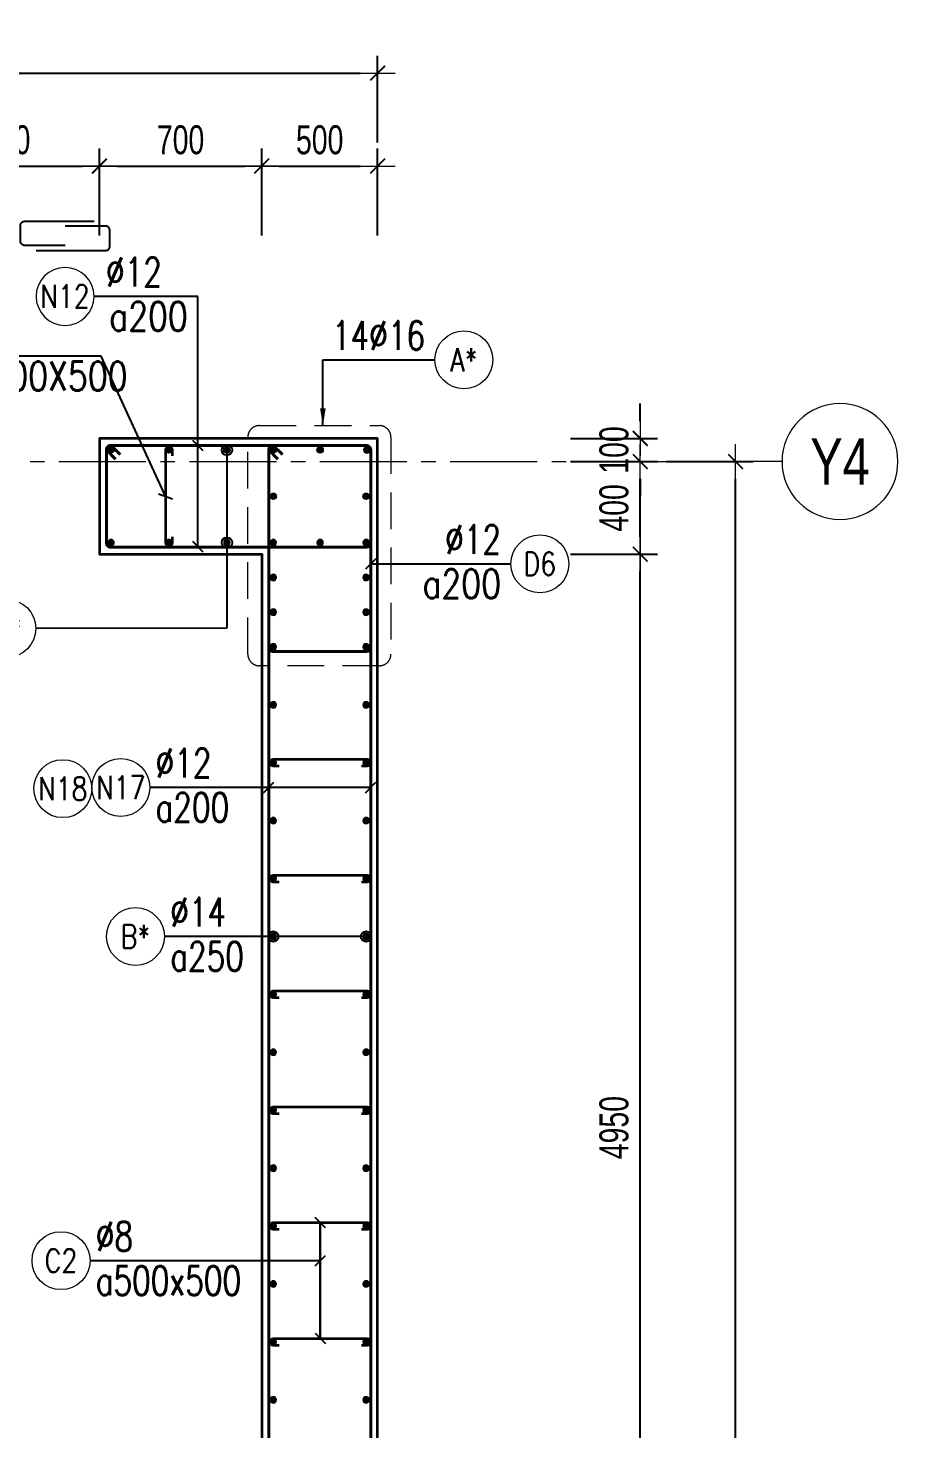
# Model space of a CAD drawing. Header units: millimetres. Extents: x 944027 to 981803, y -83026 to 82675.
# Drawn here: x 957164 to 960915, y -75863 to -69816 of the extents above; entities that cross this region are included whole.
import ezdxf
from ezdxf.enums import TextEntityAlignment as Align

# ---------------------------------------------------------------- set-up
doc = ezdxf.new("R2010")
doc.units = ezdxf.units.MM
doc.header["$MEASUREMENT"] = 0
for name, pattern in [('HIDDEN2', [4.7625, 3.175, -1.5875]), ('HT_Dim Grid$0$CENTER2', [1.125, 0.75, -0.125, 0.125, -0.125]), ('HT_Grid$0$CENTER2', [1.125, 0.75, -0.125, 0.125, -0.125])]:
    doc.linetypes.add(name, pattern=pattern)
doc.layers.get('0').update_dxf_attribs({"lineweight": 20})
doc.layers.get('Defpoints').update_dxf_attribs({"color": 151, "lineweight": 9})
for name, color, linetype, lineweight in [('HT_Dim Grid$0$NDC_S_AXIS', 5, 'HT_Dim Grid$0$CENTER2', 13), ('HT_Dim Grid$0$NDC_S_SYMBOL', 1, 'Continuous', 15), ('HT_Dim Grid$0$NDC_S_TEXT SYMBOL', 7, 'Continuous', 20), ('HT_Grid$0$NDC_S_AXIS', 5, 'HT_Grid$0$CENTER2', 13), ('KC-LEADER', 153, 'Continuous', 18), ('KC-THEP', 6, 'Continuous', 40), ('NDC_S_DIM', 1, 'Continuous', 15), ('NDC_S_HIDDEN', 8, 'HIDDEN2', 13), ('NDC_S_LEADER', 1, 'Continuous', 15), ('NDC_S_REBAR', 4, 'Continuous', 35), ('NDC_S_STIRRUP', 4, 'Continuous', 40), ('NDC_S_VN TEXT', 7, 'Continuous', 20), ('NDC_S_WALL', 6, 'Continuous', 35)]:
    doc.layers.add(name, color=color, linetype=linetype, lineweight=lineweight)
doc.layers.add('Leader', color=6, linetype='Continuous')
doc.layers.add('Ligature', color=1, linetype='Continuous')
doc.styles.add('HT_Dim Grid$0$NDC_ANNO', font='', dxfattribs={"width": 0.8})
doc.styles.add('NDC_DIM', font='', dxfattribs={"width": 0.75})
doc.styles.add('NDC_EN TXT', font='romans.shx', dxfattribs={"width": 0.8})
doc.styles.get('HT_Dim Grid$0$NDC_ANNO').set_extended_font_data('Dotum')
doc.styles.get('NDC_DIM').set_extended_font_data('Dotum')
doc.dimstyles.new('NDC_dim_30', dxfattribs={"dimscale": 30, "dimtxt": 2.5, "dimasz": 1.5, "dimexe": 1.5, "dimexo": 2.5, "dimgap": 1, "dimtad": 1, "dimdec": 0, "dimzin": 0, "dimdsep": 46, "dimtxsty": 'NDC_DIM', "dimblk": 'DIMMARK', "dimcen": 0.09, "dimdle": 1.2, "dimclrd": 1, "dimclre": 1, "dimclrt": 3, "dimadec": 0, "dimazin": 0, "dimtfac": 1, "dimtdec": 0, "dimtix": 1, "dimtofl": 0, "dimtmove": 0, "dimatfit": 3, "dimfxl": 6, "dimfxlon": 1, "dimtolj": 1, "dimtzin": 0, "dimarcsym": 0})
doc.dimstyles.new('NDC_dim_50', dxfattribs={"dimscale": 50, "dimtxt": 2.5, "dimasz": 1.5, "dimexe": 1.5, "dimexo": 2.5, "dimgap": 1, "dimtad": 1, "dimdec": 0, "dimzin": 0, "dimdsep": 46, "dimtxsty": 'NDC_DIM', "dimblk": 'DIMMARK', "dimcen": 0.09, "dimdle": 1.2, "dimclrd": 1, "dimclre": 1, "dimclrt": 3, "dimadec": 0, "dimazin": 0, "dimtfac": 1, "dimtdec": 0, "dimtix": 1, "dimtofl": 0, "dimtmove": 0, "dimatfit": 3, "dimfxl": 6, "dimfxlon": 1, "dimtolj": 1, "dimtzin": 0, "dimarcsym": 0})

# ---------------------------------------------------------------- blocks, each defined once
blk = doc.blocks.new('THEP')
at = {"layer": 'KC-LEADER', "color": 6}
blk.add_circle((0, 0), 14, dxfattribs=at)
at = {"layer": 'KC-THEP'}
for p, q in [((-14, 0), (14, 0)), ((9.9, 9.9), (-9.9, -9.9)), ((-9.9, 9.9), (9.9, -9.9)), ((0, 14), (0, -14))]:
    blk.add_line(p, q, dxfattribs=at)
blk = doc.blocks.new('*U10')
blk.add_circle((2.5, 0), 2.5)
at = {"layer": 'NDC_S_VN TEXT', "color": 3, "style": 'NDC_EN TXT'}
for tag, width, p in [('DK2', 0.75, (-0.85, 0.85)), ('KC2', 0.8, (-0.85, -2.97))]:
    blk.add_attdef(tag, text='', height=2.5, dxfattribs=dict(at, width=width)).set_placement(p, align=Align.RIGHT)
at = {"layer": 'NDC_S_VN TEXT', "color": 7, "style": 'NDC_EN TXT', "width": 0.8}
blk.add_attdef('SH3', text='', height=2, dxfattribs=at).set_placement((2.5, 0), align=Align.MIDDLE)
blk = doc.blocks.new('DIMMARK')
at = {"layer": 'NDC_S_DIM', "color": 1}
blk.add_line((-1.5, 0), (1, 0), dxfattribs=at)
at = {"layer": 'NDC_S_DIM', "color": 2, "const_width": 0.1}
blk.add_lwpolyline([(-0.424, -0.424), (0.424, 0.424)], dxfattribs=at)
blk = doc.blocks.new('*U9')
blk.add_circle((2.5, 0), 2.5)
at = {"layer": 'NDC_S_VN TEXT', "color": 3, "style": 'NDC_EN TXT', "width": 0.75}
blk.add_attdef('DK2', text='', height=2.5, dxfattribs=at).set_placement((-0.85, 0.85), align=Align.RIGHT)
at = {"layer": 'NDC_S_VN TEXT', "color": 7, "style": 'NDC_EN TXT', "width": 0.8}
blk.add_attdef('SH3', text='', height=2, dxfattribs=at).set_placement((2.5, 0), align=Align.MIDDLE)
blk = doc.blocks.new('A$C72321851')
at = {"layer": 'Ligature'}
for points in [[(-60.9, -129.3), (-60.9, 170.9, -0.414214), (-43.3, 188.5), (25.8, 188.5, -0.414214), (43.4, 170.9), (43.4, -4.3)], [(-39.7, -4.3), (-39.7, -179.5, 0.414214), (-22.1, -197.1), (47, -197.1, 0.414214), (64.6, -179.5), (64.6, 120.7)]]:
    blk.add_lwpolyline(points, format="xyb", dxfattribs=at)
blk = doc.blocks.new('*U11')
blk.add_circle((-2.5, 0), 2.5)
at = {"layer": 'NDC_S_VN TEXT', "color": 3, "style": 'NDC_EN TXT', "width": 0.75}
for tag, p in [('DK1', (0.5, 0.85)), ('KC1', (0.5, -2.97))]:
    blk.add_attdef(tag, p, '', height=2.5, dxfattribs=at)
at = {"layer": 'NDC_S_VN TEXT', "color": 7, "style": 'NDC_EN TXT', "width": 0.8}
blk.add_attdef('SH2', text='', height=2, dxfattribs=at).set_placement((-2.5, 0), align=Align.MIDDLE)
blk = doc.blocks.new('*U12')
blk.add_circle((-2.5, 0), 2.5)
at = {"layer": 'NDC_S_VN TEXT', "color": 3, "style": 'NDC_EN TXT', "width": 0.75}
for tag, p in [('DK1', (0.5, 0.85)), ('KC1', (0.5, -2.97))]:
    blk.add_attdef(tag, p, '', height=2.5, dxfattribs=at)
at = {"layer": 'NDC_S_VN TEXT', "color": 7, "style": 'NDC_EN TXT', "width": 0.8}
blk.add_attdef('SH2', text='', height=2, dxfattribs=at).set_placement((-2.5, 0), align=Align.MIDDLE)
blk = doc.blocks.new('*D724')
at = {"layer": 'Defpoints', "color": 0, "ltscale": 200, "transparency": 16777216}
for p in [(957471.5, -70411.5), (956671.5, -72087.2), (957471.5, -72087.2)]:
    blk.add_point(p, dxfattribs=at)
at = {"layer": 'NDC_S_DIM', "color": 1, "lineweight": -2, "ltscale": 200, "transparency": 16777216}
for p, q in [((956671.5, -70711.5), (956671.5, -70336.5)), ((957471.5, -70711.5), (957471.5, -70336.5)), ((956746.5, -70411.5), (957396.5, -70411.5))]:
    blk.add_line(p, q, dxfattribs=at)
at = {"layer": 'NDC_S_DIM', "color": 1, "lineweight": -2, "ltscale": 200, "transparency": 16777216, "xscale": 75, "yscale": 75, "zscale": 75, "rotation": 180}
blk.add_blockref('DIMMARK', (956671.5, -70411.5), dxfattribs=at)
at = {"layer": 'NDC_S_DIM', "color": 1, "lineweight": -2, "ltscale": 200, "transparency": 16777216, "xscale": 75, "yscale": 75, "zscale": 75}
blk.add_blockref('DIMMARK', (957471.5, -70411.5), dxfattribs=at)
at = {"layer": 'NDC_S_DIM', "color": 3, "ltscale": 200, "transparency": 16777216, "insert": (957071.5, -70298.9), "char_height": 125, "attachment_point": 5, "style": 'NDC_DIM'}
blk.add_mtext('\\A1;800', dxfattribs=at)
blk = doc.blocks.new('*D725')
at = {"layer": 'Defpoints', "color": 0, "ltscale": 200, "transparency": 16777216}
for p in [(958171.5, -70411.5), (957471.5, -72087.2), (958171.5, -72087.2)]:
    blk.add_point(p, dxfattribs=at)
at = {"layer": 'NDC_S_DIM', "color": 1, "lineweight": -2, "ltscale": 200, "transparency": 16777216}
for p, q in [((957471.5, -70711.5), (957471.5, -70336.5)), ((958171.5, -70711.5), (958171.5, -70336.5)), ((957546.5, -70411.5), (958096.5, -70411.5))]:
    blk.add_line(p, q, dxfattribs=at)
at = {"layer": 'NDC_S_DIM', "color": 1, "lineweight": -2, "ltscale": 200, "transparency": 16777216, "xscale": 75, "yscale": 75, "zscale": 75, "rotation": 180}
blk.add_blockref('DIMMARK', (957471.5, -70411.5), dxfattribs=at)
at = {"layer": 'NDC_S_DIM', "color": 1, "lineweight": -2, "ltscale": 200, "transparency": 16777216, "xscale": 75, "yscale": 75, "zscale": 75}
blk.add_blockref('DIMMARK', (958171.5, -70411.5), dxfattribs=at)
at = {"layer": 'NDC_S_DIM', "color": 3, "ltscale": 200, "transparency": 16777216, "insert": (957821.5, -70298.9), "char_height": 125, "attachment_point": 5, "style": 'NDC_DIM'}
blk.add_mtext('\\A1;700', dxfattribs=at)
blk = doc.blocks.new('*D726')
at = {"layer": 'Defpoints', "color": 0, "ltscale": 200, "transparency": 16777216}
for p in [(958671.5, -70411.5), (958171.5, -72087.2), (958671.5, -72128.9)]:
    blk.add_point(p, dxfattribs=at)
at = {"layer": 'NDC_S_DIM', "color": 1, "lineweight": -2, "ltscale": 200, "transparency": 16777216}
for p, q in [((958171.5, -70711.5), (958171.5, -70336.5)), ((958671.5, -70711.5), (958671.5, -70336.5)), ((958246.5, -70411.5), (958596.5, -70411.5))]:
    blk.add_line(p, q, dxfattribs=at)
at = {"layer": 'NDC_S_DIM', "color": 1, "lineweight": -2, "ltscale": 200, "transparency": 16777216, "xscale": 75, "yscale": 75, "zscale": 75, "rotation": 180}
blk.add_blockref('DIMMARK', (958171.5, -70411.5), dxfattribs=at)
at = {"layer": 'NDC_S_DIM', "color": 1, "lineweight": -2, "ltscale": 200, "transparency": 16777216, "xscale": 75, "yscale": 75, "zscale": 75}
blk.add_blockref('DIMMARK', (958671.5, -70411.5), dxfattribs=at)
at = {"layer": 'NDC_S_DIM', "color": 3, "ltscale": 200, "transparency": 16777216, "insert": (958421.5, -70298.9), "char_height": 125, "attachment_point": 5, "style": 'NDC_DIM'}
blk.add_mtext('\\A1;500', dxfattribs=at)
blk = doc.blocks.new('*D735')
at = {"layer": 'Defpoints', "color": 0, "ltscale": 200, "transparency": 16777216}
for p in [(958171.5, -72087.2), (959803.8, -72087.2), (958171.5, -77037.2)]:
    blk.add_point(p, dxfattribs=at)
at = {"layer": 'NDC_S_DIM', "color": 1, "lineweight": -2, "ltscale": 200, "transparency": 16777216}
for p, q in [((959503.8, -72087.2), (959878.8, -72087.2)), ((959803.8, -76962.2), (959803.8, -72162.2)), ((959503.8, -77037.2), (959878.8, -77037.2))]:
    blk.add_line(p, q, dxfattribs=at)
at = {"layer": 'NDC_S_DIM', "color": 1, "lineweight": -2, "ltscale": 200, "transparency": 16777216, "xscale": 75, "yscale": 75, "zscale": 75}
for p, rotation in [((959803.8, -72087.2), 90), ((959803.8, -77037.2), 270)]:
    blk.add_blockref('DIMMARK', p, dxfattribs=dict(at, rotation=rotation))
at = {"layer": 'NDC_S_DIM', "color": 3, "ltscale": 200, "transparency": 16777216, "insert": (959691.2, -74562.2), "char_height": 125, "attachment_point": 5, "rotation": 90, "style": 'NDC_DIM'}
blk.add_mtext('\\A1;4950', dxfattribs=at)
blk = doc.blocks.new('*D736')
at = {"layer": 'Defpoints', "color": 0, "ltscale": 200, "transparency": 16777216}
for p in [(958171.5, -71687.2), (959803.8, -71687.2), (958171.5, -72087.2)]:
    blk.add_point(p, dxfattribs=at)
at = {"layer": 'NDC_S_DIM', "color": 1, "lineweight": -2, "ltscale": 200, "transparency": 16777216}
for p, q in [((959503.8, -71687.2), (959878.8, -71687.2)), ((959803.8, -72012.2), (959803.8, -71762.2)), ((959503.8, -72087.2), (959878.8, -72087.2))]:
    blk.add_line(p, q, dxfattribs=at)
at = {"layer": 'NDC_S_DIM', "color": 1, "lineweight": -2, "ltscale": 200, "transparency": 16777216, "xscale": 75, "yscale": 75, "zscale": 75}
for p, rotation in [((959803.8, -71687.2), 90), ((959803.8, -72087.2), 270)]:
    blk.add_blockref('DIMMARK', p, dxfattribs=dict(at, rotation=rotation))
at = {"layer": 'NDC_S_DIM', "color": 3, "ltscale": 200, "transparency": 16777216, "insert": (959691.2, -71887.2), "char_height": 125, "attachment_point": 5, "rotation": 90, "style": 'NDC_DIM'}
blk.add_mtext('\\A1;400', dxfattribs=at)
blk = doc.blocks.new('*D737')
at = {"layer": 'Defpoints', "color": 0, "ltscale": 200, "transparency": 16777216}
for p in [(959464.9, -71687.2), (960215.5, -71687.2), (959464.9, -80687.2)]:
    blk.add_point(p, dxfattribs=at)
at = {"layer": 'NDC_S_DIM', "color": 1, "lineweight": -2, "ltscale": 200, "transparency": 16777216}
for p, q in [((959915.5, -71687.2), (960290.5, -71687.2)), ((960215.5, -80612.2), (960215.5, -71762.2)), ((959915.5, -80687.2), (960290.5, -80687.2))]:
    blk.add_line(p, q, dxfattribs=at)
at = {"layer": 'NDC_S_DIM', "color": 1, "lineweight": -2, "ltscale": 200, "transparency": 16777216, "xscale": 75, "yscale": 75, "zscale": 75}
for p, rotation in [((960215.5, -71687.2), 90), ((960215.5, -80687.2), 270)]:
    blk.add_blockref('DIMMARK', p, dxfattribs=dict(at, rotation=rotation))
at = {"layer": 'NDC_S_DIM', "color": 3, "ltscale": 200, "transparency": 16777216, "insert": (960102.9, -76187.2), "char_height": 125, "attachment_point": 5, "rotation": 90, "style": 'NDC_DIM'}
blk.add_mtext('\\A1;9000', dxfattribs=at)
blk = doc.blocks.new('*U22')
at = {"layer": 'HT_Dim Grid$0$NDC_S_SYMBOL'}
blk.add_line((5, 0), (9, 0), dxfattribs=at)
blk.add_circle((0, 0), 5, dxfattribs=at)
at = {"layer": 'HT_Dim Grid$0$NDC_S_TEXT SYMBOL', "color": 7, "style": 'HT_Dim Grid$0$NDC_ANNO', "width": 0.8}
blk.add_attdef('GRID', text='', height=4, rotation=270, dxfattribs=at).set_placement((0, 0), align=Align.MIDDLE)
blk = doc.blocks.new('*D738')
at = {"layer": 'Defpoints', "color": 0, "ltscale": 200, "transparency": 16777216}
for p in [(958578.3, -71587.2), (959803.8, -71587.2), (958171.5, -71687.2)]:
    blk.add_point(p, dxfattribs=at)
at = {"layer": 'NDC_S_DIM', "color": 1, "lineweight": -2, "ltscale": 200, "transparency": 16777216}
for p, q in [((959803.8, -71512.2), (959803.8, -71437.2)), ((959503.8, -71587.2), (959878.8, -71587.2)), ((959503.8, -71687.2), (959878.8, -71687.2)), ((959803.8, -71762.2), (959803.8, -71837.2))]:
    blk.add_line(p, q, dxfattribs=at)
at = {"layer": 'NDC_S_DIM', "color": 1, "lineweight": -2, "ltscale": 200, "transparency": 16777216, "xscale": 75, "yscale": 75, "zscale": 75}
for p, rotation in [((959803.8, -71587.2), 270), ((959803.8, -71687.2), 90)]:
    blk.add_blockref('DIMMARK', p, dxfattribs=dict(at, rotation=rotation))
at = {"layer": 'NDC_S_DIM', "color": 3, "ltscale": 200, "transparency": 16777216, "insert": (959691.2, -71637.2), "char_height": 125, "attachment_point": 5, "rotation": 90, "style": 'NDC_DIM'}
blk.add_mtext('\\A1;100', dxfattribs=at)
blk = doc.blocks.new('*D743')
at = {"layer": 'Defpoints', "color": 0, "ltscale": 200, "transparency": 16777216}
for p in [(958671.5, -70010.4), (949871.5, -70711.5), (958671.5, -71587.2)]:
    blk.add_point(p, dxfattribs=at)
at = {"layer": 'NDC_S_DIM', "color": 1, "lineweight": -2, "ltscale": 200, "transparency": 16777216}
for p, q in [((949871.5, -70310.4), (949871.5, -69935.4)), ((958671.5, -70310.4), (958671.5, -69935.4)), ((949946.5, -70010.4), (958596.5, -70010.4))]:
    blk.add_line(p, q, dxfattribs=at)
at = {"layer": 'NDC_S_DIM', "color": 1, "lineweight": -2, "ltscale": 200, "transparency": 16777216, "xscale": 75, "yscale": 75, "zscale": 75, "rotation": 180}
blk.add_blockref('DIMMARK', (949871.5, -70010.4), dxfattribs=at)
at = {"layer": 'NDC_S_DIM', "color": 1, "lineweight": -2, "ltscale": 200, "transparency": 16777216, "xscale": 75, "yscale": 75, "zscale": 75}
blk.add_blockref('DIMMARK', (958671.5, -70010.4), dxfattribs=at)
at = {"layer": 'NDC_S_DIM', "color": 3, "ltscale": 200, "transparency": 16777216, "insert": (954271.5, -69897.8), "char_height": 125, "attachment_point": 5, "style": 'NDC_DIM'}
blk.add_mtext('\\A1;8800', dxfattribs=at)

msp = doc.modelspace()

# ---------------------------------------------------------------- linework, layer by layer
msp.add_circle((957313.7, -73099.1), 125)
at = {"layer": 'HT_Grid$0$NDC_S_AXIS', "ltscale": 500}
msp.add_line((944922.1, -71687.2), (960215.5, -71687.2), dxfattribs=at)
at = {"layer": 'NDC_S_HIDDEN', "ltscale": 50}
msp.add_lwpolyline([(958678.9, -72568.5), (958161.5, -72568.5, -0.414214), (958111.5, -72518.5), (958111.5, -71582, -0.414214), (958161.5, -71532), (958678.9, -71532, -0.414214), (958728.9, -71582), (958728.9, -72518.5, -0.414214)], format="xyb", close=True, dxfattribs=at)
at = {"layer": 'NDC_S_REBAR'}
for points in [[(957786.5, -71662.2), (957786.5, -71637.2, 1), (957756.5, -71637.2), (957756.5, -72037.2, 1), (957786.5, -72037.2), (957786.5, -72012.2)], [(958246.5, -73002.2), (958221.5, -73002.2, -1), (958221.5, -72972.2), (958626.9, -72972.2, -1), (958626.9, -73002.2), (958601.9, -73002.2)], [(958246.5, -73502.2), (958221.5, -73502.2, -1), (958221.5, -73472.2), (958626.9, -73472.2, -1), (958626.9, -73502.2), (958601.9, -73502.2)], [(958246.5, -74002.2), (958221.5, -74002.2, -1), (958221.5, -73972.2), (958626.9, -73972.2, -1), (958626.9, -74002.2), (958601.9, -74002.2)], [(958246.5, -74502.2), (958221.5, -74502.2, -1), (958221.5, -74472.2), (958626.9, -74472.2, -1), (958626.9, -74502.2), (958601.9, -74502.2)], [(958246.5, -75002.2), (958221.5, -75002.2, -1), (958221.5, -74972.2), (958626.9, -74972.2, -1), (958626.9, -75002.2), (958601.9, -75002.2)], [(958246.5, -75502.2), (958221.5, -75502.2, -1), (958221.5, -75472.2), (958626.9, -75472.2, -1), (958626.9, -75502.2), (958601.9, -75502.2)]]:
    msp.add_lwpolyline(points, format="xyb", dxfattribs=at)
at = {"layer": 'NDC_S_STIRRUP'}
for points in [[(957561.5, -71657.2), (957521.5, -71617.2, 0.414214), (957501.5, -71637.2), (957501.5, -72037.2, 0.414214), (957521.5, -72057.2), (958621.5, -72057.2, 0.414214), (958641.5, -72037.2), (958641.5, -71637.2, 0.414214), (958621.5, -71617.2), (957521.5, -71617.2, 0.414214), (957501.5, -71637.2), (957541.5, -71677.2)], [(958241.5, -71677.2), (958201.5, -71637.2, -0.414214), (958221.5, -71617.2), (958621.5, -71617.2, -0.414214), (958641.5, -71637.2), (958641.5, -72487, -0.414214), (958621.5, -72507), (958221.5, -72507, -0.414214), (958201.5, -72487), (958201.5, -71637.2, -0.414214), (958221.5, -71617.2), (958261.5, -71657.2)], [(958241.5, -71677.2), (958201.5, -71637.2, -0.414214), (958221.5, -71617.2), (958621.5, -71617.2, -0.414214), (958641.5, -71637.2), (958641.5, -78837.2, -0.414214), (958621.5, -78857.2), (958221.5, -78857.2, -0.414214), (958201.5, -78837.2), (958201.5, -71637.2, -0.414214), (958221.5, -71617.2), (958261.5, -71657.2)]]:
    msp.add_lwpolyline(points, format="xyb", dxfattribs=at)
at = {"layer": 'NDC_S_WALL', "ltscale": 10}
msp.add_lwpolyline([(952871.5, -74437.2), (955671.5, -74437.2), (955671.5, -78887.2), (956771.5, -78887.2), (956771.5, -78687.2), (955971.5, -78687.2), (955971.5, -77237.2), (958171.5, -77237.2), (958171.5, -78887.2), (958671.5, -78887.2), (958671.5, -71587.2), (957471.5, -71587.2), (957471.5, -72087.2), (958171.5, -72087.2), (958171.5, -77037.2), (955971.5, -77037.2), (955971.5, -72087.2), (956671.5, -72087.2), (956671.5, -71587.2), (955171.5, -71587.2), (955171.5, -72087.2), (955671.5, -72087.2), (955671.5, -74137.2), (952871.5, -74137.2)], dxfattribs=at)

# ---------------------------------------------------------------- block references
at = {"layer": 'HT_Dim Grid$0$NDC_S_AXIS'}
ref = msp.add_blockref('*U22', (960665.5, -71687.2), dxfattribs=dict(at, xscale=-50, yscale=50, zscale=50))
ref.add_attrib('GRID', 'Y4', dxfattribs={"layer": 'HT_Dim Grid$0$NDC_S_TEXT SYMBOL', "color": 7, "height": 200, "style": 'HT_Dim Grid$0$NDC_ANNO', "width": 0.8}).set_placement((960665.5, -71687.2), align=Align.MIDDLE)
at = {"layer": 'KC-THEP', "rotation": 9.668564436380946}
for p in [(957521.5, -71637.2), (957771.5, -71637.2), (958021.5, -71637.2), (958221.5, -71637.2), (958423.2, -71637.2), (958221.5, -71837.2), (958621.5, -71837.2)]:
    msp.add_blockref('THEP', p, dxfattribs=at)
at = {"layer": 'KC-THEP', "xscale": -1, "rotation": 170.331435563619}
for p in [(958625, -71637.2), (957521.5, -72037.2), (957771.5, -72037.2), (958021.5, -72037.2), (958221.5, -72037.2), (958423.2, -72037.2), (958621.5, -72037.2), (958221.5, -72187.2), (958621.5, -72187.2), (958221.5, -72337.2), (958621.5, -72337.2), (958221.5, -72487.2), (958621.5, -72487.2), (958221.5, -72737.2), (958621.5, -72737.2), (958221.5, -72987.2), (958621.5, -72987.2), (958221.5, -73237.2), (958621.5, -73237.2), (958221.5, -73487.2), (958621.5, -73487.2), (958221.5, -73737.2), (958621.5, -73737.2), (958221.5, -73987.2), (958621.5, -73987.2), (958221.5, -74237.2), (958621.5, -74237.2), (958221.5, -74487.2), (958621.5, -74487.2), (958221.5, -74737.2), (958621.5, -74737.2), (958221.5, -74987.2), (958621.5, -74987.2), (958221.5, -75237.2), (958621.5, -75237.2), (958221.5, -75487.2), (958621.5, -75487.2), (958221.5, -75737.2), (958621.5, -75737.2)]:
    msp.add_blockref('THEP', p, dxfattribs=at)
at = {"layer": 'Leader', "xscale": -1, "rotation": 270.0000000000001}
msp.add_blockref('A$C72321851', (957328.3, -70714.6), dxfattribs=at)
at = {"layer": 'NDC_S_VN TEXT'}
ref = msp.add_blockref('*U10', (957448.3, -70974.2), dxfattribs=dict(at, xscale=-50, yscale=50, zscale=50))
ref.add_attrib('SH3', 'N12', dxfattribs={"color": 7, "height": 100, "style": 'NDC_EN TXT', "width": 0.8}).set_placement((957323.3, -70974.2), align=Align.MIDDLE)
ref.add_attrib('DK2', '%%C12', dxfattribs={"color": 3, "height": 125, "style": 'NDC_EN TXT', "width": 0.75}).set_placement((957740.8, -70931.9), align=Align.RIGHT)
ref.add_attrib('KC2', 'a200', dxfattribs={"color": 3, "height": 125, "style": 'NDC_EN TXT', "width": 0.8}).set_placement((957852.7, -71122.8), align=Align.RIGHT)
ref = msp.add_blockref('*U10', (956807.6, -71232.2), dxfattribs=dict(at, xscale=-50, yscale=50, zscale=50))
ref.add_attrib('SH3', 'C2', dxfattribs={"color": 7, "height": 100, "style": 'NDC_EN TXT', "width": 0.8}).set_placement((956682.6, -71232.2), align=Align.MIDDLE)
ref.add_attrib('DK2', '%%c8', dxfattribs={"color": 3, "height": 125, "style": 'NDC_EN TXT', "width": 0.75}).set_placement((957010.9, -71189.9), align=Align.RIGHT)
ref.add_attrib('KC2', 'a500X500', dxfattribs={"color": 3, "height": 125, "style": 'NDC_EN TXT', "width": 0.8}).set_placement((957593, -71380.8), align=Align.RIGHT)
at = {"layer": 'NDC_S_VN TEXT', "xscale": 50, "yscale": 50, "zscale": 50}
for name, p, values in [('*U9', (958918.5, -71248.1), {'SH3': 'A*', 'DK2': '14%%C16'}), ('*U10', (959246, -72128.7), {'SH3': 'D6', 'DK2': '%%C12', 'KC2': 'a200'}), ('*U10', (956947.3, -72407.6), {'SH3': 'B*', 'DK2': '%%C14', 'KC2': 'a250'}), ('*U11', (957688.7, -73093.9), {'SH2': 'N17', 'DK1': '%%C12', 'KC1': 'a200'}), ('*U11', (957752.1, -73737.2), {'SH2': 'B*', 'DK1': '%%C14', 'KC1': 'a250'}), ('*U12', (957430.9, -75136.6), {'SH2': 'C2', 'DK1': '%%c8', 'KC1': 'a500x500'})]:
    msp.add_blockref(name, p, dxfattribs=at).add_auto_attribs(values)

# ---------------------------------------------------------------- texts
at = {"layer": 'NDC_S_VN TEXT', "color": 7, "style": 'NDC_EN TXT', "width": 0.8}
msp.add_attdef('N18', text='3', height=100, dxfattribs=at).set_placement((957313.7, -73099.1), align=Align.MIDDLE)

# ---------------------------------------------------------------- dimensions: what is measured, and where the dimension line sits
at = {"layer": 'NDC_S_DIM', "ltscale": 200}
for base, p1, p2, picture, middle in [((958671.5, -70010.4), (949871.5, -70711.5), (958671.5, -71587.2), '*D743', (954271.5, -69897.8)), ((957471.5, -70411.5), (956671.5, -72087.2), (957471.5, -72087.2), '*D724', (957071.5, -70298.9)), ((958171.5, -70411.5), (957471.5, -72087.2), (958171.5, -72087.2), '*D725', (957821.5, -70298.9)), ((958671.5, -70411.5), (958171.5, -72087.2), (958671.5, -72128.9), '*D726', (958421.5, -70298.9))]:
    dim = msp.add_linear_dim(base=base, p1=p1, p2=p2, dimstyle='NDC_dim_50', override={"dimtmove": 1}, dxfattribs=at)
    dim.commit()
    dim.dimension.update_dxf_attribs({"geometry": picture, "text_midpoint": middle})
for base, p1, p2, picture, middle in [((959803.8, -71587.2), (958171.5, -71687.2), (958578.3, -71587.2), '*D738', (959691.2, -71637.2)), ((959803.8, -71687.2), (958171.5, -72087.2), (958171.5, -71687.2), '*D736', (959691.2, -71887.2)), ((959803.8, -72087.2), (958171.5, -77037.2), (958171.5, -72087.2), '*D735', (959691.2, -74562.2))]:
    dim = msp.add_linear_dim(base=base, p1=p1, p2=p2, angle=90, dimstyle='NDC_dim_50', override={"dimtmove": 1}, dxfattribs=at)
    dim.commit()
    dim.dimension.update_dxf_attribs({"geometry": picture, "text_midpoint": middle})
dim = msp.add_linear_dim(base=(960215.5, -71687.2), p1=(959464.9, -80687.2), p2=(959464.9, -71687.2), angle=90, dimstyle='NDC_dim_50', dxfattribs=at)
dim.commit()
dim.dimension.update_dxf_attribs({"geometry": '*D737', "text_midpoint": (960102.9, -76187.2)})

# ---------------------------------------------------------------- leaders
at = {"layer": 'NDC_S_LEADER'}
for points, dimstyle, override in [([(957895.7, -72053.8), (957895.7, -70974.4), (957448.3, -70974.4)], 'NDC_dim_30', {"dimgap": 1, "dimtad": 0, "dimldrblk": 'Oblique'}), ([(957895.7, -71617.2), (957895.7, -70974.4), (957448.3, -70974.4)], 'NDC_dim_30', {"dimtad": 0, "dimldrblk": 'Oblique'}), ([(957756.5, -71837.2), (957479.2, -71232.2), (956807.6, -71232.2)], 'NDC_dim_30', {"dimtad": 0, "dimldrblk": 'Oblique'}), ([(958435.3, -71532), (958435.3, -71248.1), (958918.5, -71248.1)], 'NDC_dim_50', {"dimtad": 0}), ([(958021.5, -71637.2), (958021.5, -72405.9), (957197.3, -72407.6)], 'NDC_dim_30', {"dimtad": 0, "dimldrblk": 'Origin'}), ([(958021.5, -72037.2), (958021.5, -72405.9), (957197.3, -72407.6)], 'NDC_dim_30', {"dimtad": 0, "dimldrblk": 'Origin'}), ([(958641.5, -72128.9), (959246, -72128.9)], 'NDC_dim_30', {"dimtad": 0, "dimldrblk": 'Oblique'}), ([(958641.5, -73094.1), (957688.7, -73094.1)], 'NDC_dim_30', {"dimtad": 0, "dimldrblk": 'Oblique'}), ([(958201.5, -73094.1), (957688.7, -73094.1)], 'NDC_dim_30', {"dimtad": 0, "dimldrblk": 'Oblique'}), ([(958621.5, -73737.2), (957752.1, -73737.2)], 'NDC_dim_30', {"dimtad": 0, "dimldrblk": 'Origin'}), ([(958221.1, -73737.2), (957752.1, -73737.2)], 'NDC_dim_30', {"dimtad": 0, "dimldrblk": 'Origin'}), ([(958424.2, -74972.2), (958424.2, -75472.2)], 'NDC_dim_30', {"dimtad": 0, "dimldrblk": 'Oblique'}), ([(958424.2, -75472.2), (958424.2, -74972.2)], 'NDC_dim_30', {"dimtad": 0, "dimldrblk": 'Oblique'}), ([(958424.2, -75136.6), (957430.9, -75136.6)], 'NDC_dim_30', {"dimtad": 0, "dimldrblk": 'Oblique'})]:
    msp.add_leader(points, dimstyle=dimstyle, override=override, dxfattribs=at)

doc.saveas('drawing.dxf')
